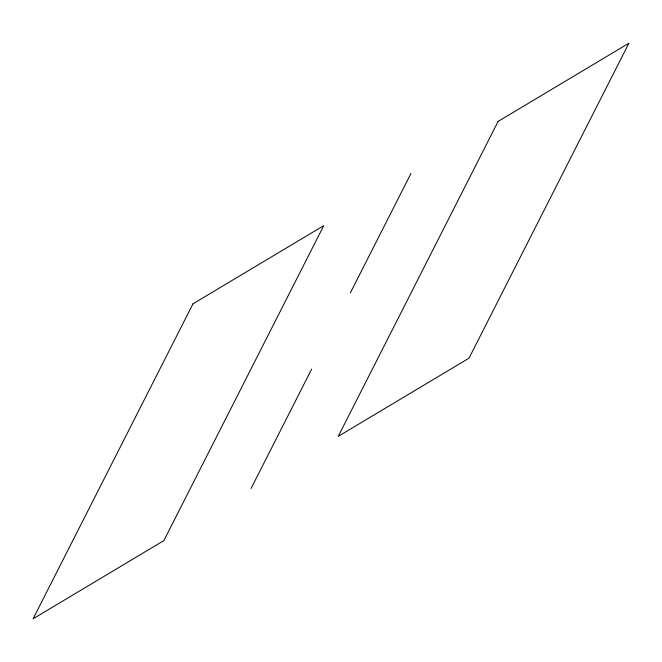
<?xml version="1.0" encoding="UTF-8"?>
<svg xmlns="http://www.w3.org/2000/svg" width="662" height="662" viewBox="0 0 662 662"><rect width="100%" height="100%" fill="white"/><g stroke="black" fill="none" stroke-linecap="round" stroke-linejoin="round"><path stroke-width="0.99" d="M251.055 488.482L311.653 369.115M350.347 292.885L410.945 173.518M192.99 303.825L33.1 618.78L163.87 540.597L323.759 225.643L192.99 303.825M498.13 121.403L338.241 436.357L469.01 358.175L628.9 43.22L498.13 121.403"/></g></svg>
